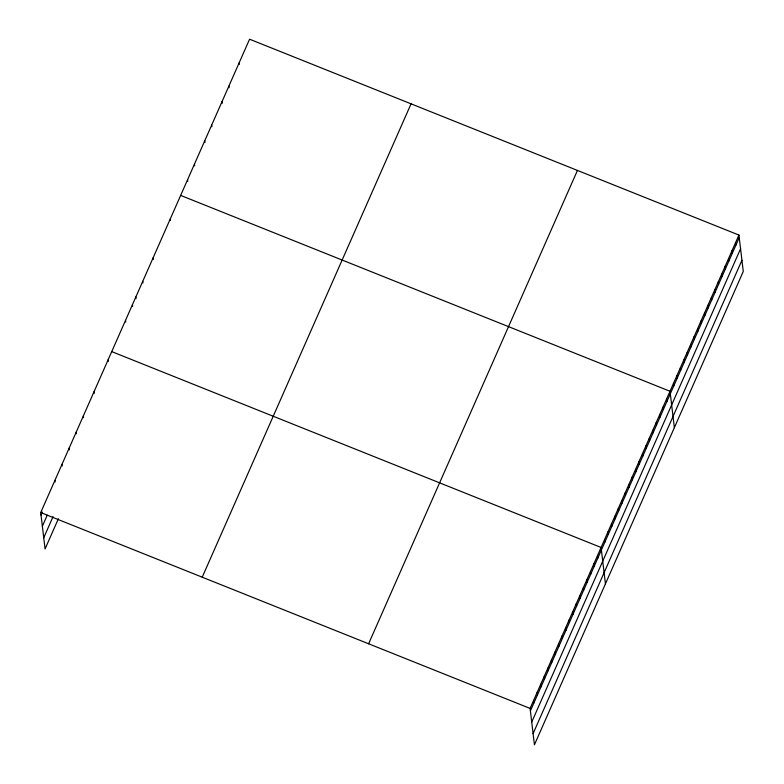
<?xml version="1.0" encoding="UTF-8"?>
<svg xmlns="http://www.w3.org/2000/svg" width="784" height="784" viewBox="0 0 784 784"><rect width="100%" height="100%" fill="white"/><g stroke="black" fill="none" stroke-linecap="round" stroke-linejoin="round"><path stroke-width="1.18" d="M58.379 518.763L45.07 548.937L40.729 512.55L249.577 39.2L738.93 235.063L743.271 271.45L534.423 744.8L530.092 708.413L738.93 235.063M41.023 515.068L42.356 512.05M42.356 526.24L47.246 515.176M43.737 537.755L53.057 516.636M202.213 577.191L411.061 103.831M368.598 643.782L577.445 170.432M530.386 710.931L739.234 237.572M531.719 722.103L740.566 248.753M533.091 733.618L741.938 260.268M180.653 195.402L670.016 391.275L674.358 427.652M111.74 351.614L601.093 547.477L605.434 583.864M40.729 512.55L530.092 708.413M735.49 242.873L735.784 245.382M732.04 250.684L732.344 253.193M728.601 258.495L728.895 261.003M725.151 266.305L725.445 268.814M721.701 274.116L722.005 276.625M718.262 281.926L718.556 284.435M714.812 289.737L715.116 292.246M711.362 297.548L711.666 300.056M707.923 305.358L708.217 307.867M704.473 313.169L704.777 315.678M701.033 320.979L701.327 323.488M697.584 328.79L697.878 331.299M694.134 336.601L694.438 339.109M690.694 344.411L690.988 346.92M687.245 352.222L687.548 354.731M683.795 360.032L684.099 362.541M680.355 367.843L680.649 370.352M676.906 375.654L677.209 378.162M673.466 383.464L673.76 385.973M666.567 399.085L666.87 401.594M663.127 406.896L663.421 409.405M659.677 414.697L659.981 417.215M656.228 422.507L656.531 425.026M652.788 430.318L653.082 432.837M649.338 438.129L649.642 440.647M645.889 445.939L646.192 448.458M642.449 453.75L642.743 456.268M638.999 461.56L639.303 464.079M635.559 469.371L635.853 471.89M632.11 477.182L632.414 479.7M628.66 484.992L628.964 487.511M625.22 492.803L625.514 495.321M621.771 500.613L622.075 503.132M618.321 508.424L618.625 510.933M614.881 516.235L615.175 518.743M611.432 524.045L611.736 526.554M607.992 531.856L608.286 534.365M604.542 539.666L604.846 542.175M597.545 555.523L597.849 558.032M593.998 563.569L594.292 566.087M590.45 571.614L590.744 574.133M586.893 579.67L587.196 582.179M583.345 587.716L583.649 590.225M579.797 595.762L580.091 598.27M576.24 603.807L576.544 606.316M572.692 611.853L572.996 614.362M569.145 619.899L569.439 622.408M565.597 627.945L565.891 630.463M562.04 635.991L562.344 638.509M558.492 644.036L558.796 646.555M554.945 652.092L555.239 654.601M551.387 660.138L551.691 662.647M547.84 668.184L548.143 670.692M544.292 676.229L544.586 678.738M540.744 684.275L541.038 686.784M537.187 692.321L537.491 694.84M533.639 700.367L533.943 702.885M239.238 62.632L239.434 64.308M228.899 86.064L229.095 87.739M222.009 101.685L222.205 103.361M211.67 125.117L211.866 126.792M204.771 140.738L204.977 142.414M194.442 164.17L194.638 165.836M187.543 179.781L187.748 181.457M170.314 218.834L170.52 220.51M153.086 257.887L153.282 259.563M142.747 281.319L142.953 282.995M135.857 296.94L136.053 298.616M132.408 304.751L132.614 306.426M125.518 320.372L125.714 322.048M108.182 359.66L108.388 361.336M93.982 391.843L94.178 393.519M83.329 415.99L83.535 417.666M76.234 432.082L76.43 433.758M69.129 448.174L69.335 449.849M62.034 464.275L62.23 465.941M54.929 480.367L55.125 482.042"/></g></svg>
